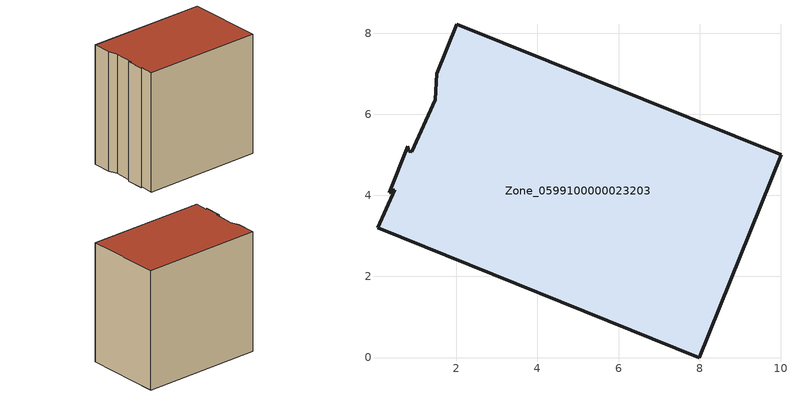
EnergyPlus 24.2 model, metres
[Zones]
Zone_0599100000023203
 floor ground (C_G): 7.99,0 0.05,3.21 0.47,4.15 0.34,4.06 0.8,5.22 0.83,5.1 0.9,5.08 1.48,6.36 1.52,7 2.01,8.22 10.01,5.01 z0
 wall outside (C_F): 7.99,0 10.01,5.01 2.01,8.22 1.52,7 1.48,6.36 0.9,5.08 0.83,5.1 0.8,5.22 0.34,4.06 0.47,4.15 0.05,3.21 7.99,0 z0:8.47
 roof outside (C_R): 0.05,3.21 7.99,0 10.01,5.01 2.01,8.22 1.52,7 1.48,6.36 0.9,5.08 0.83,5.1 0.8,5.22 0.34,4.06 0.47,4.15 z8.47
[BUILDING]
Pand.0599100000023203: North Axis=0; Terrain=City; Loads Convergence Tolerance Value=0.04; Temperature Convergence Tolerance Value=0.4; Solar Distribution=FullExterior; Maximum Number of Warmup Days=25; Minimum Number of Warmup Days=1
[Site:Location]
Rotterdam.The.Hague.AP_ZH_NLD Design_Conditions: Latitude=51.96; Longitude=4.45; Time Zone=1; Elevation=-4.5
[SITE:GROUNDTEMPERATURE:BUILDINGSURFACE]
18, 18, 18, 18, 18, 18, 18, 18, 18, 18, 18, 18
[MATERIAL] Thermal Absorptance=0.9; Solar Absorptance=0.7; Visible Absorptance=0.7
Name | Roughness | Thickness | Conductivity | Density | Specific Heat
G.TI.1975-1991 | MediumSmooth | 0.15 | 0.288461 | 540 | 1210
F.TI.1975-1991 | Rough | 0.3 | 0.230769 | 1920 | 840
R.TI.1975-1991 | MediumRough | 0.2 | 0.153846 | 1500 | 1000
[CONSTRUCTION]
C_G: G.TI.1975-1991
C_F: F.TI.1975-1991
C_R: R.TI.1975-1991
[ZONE]
Zone_0599100000023203: Type=1; Multiplier=1; Ceiling Height=Autocalculate; Volume=Autocalculate; Floor Area=autocalculate; Part of Total Floor Area=Yes
[ZONEINFILTRATION:DESIGNFLOWRATE]
Infil_Zone_0599100000023203: Zone or ZoneList or Space or SpaceList=Zone_0599100000023203; Schedule=AlwaysOn; Design Flow Rate Calculation Method=Flow/Area; Flow Rate per Floor Area=0.003; Constant Term Coefficient=1; Temperature Term Coefficient=0; Velocity Term Coefficient=0; Velocity Squared Term Coefficient=0
[HVACTEMPLATE:ZONE:IDEALLOADSAIRSYSTEM]
Zone_0599100000023203: Maximum Heating Supply Air Temperature=50; Minimum Cooling Supply Air Temperature=13; Maximum Heating Supply Air Humidity Ratio=0.0156; Minimum Cooling Supply Air Humidity Ratio=0.0077; Heating Limit=NoLimit; Cooling Limit=NoLimit; Dehumidification Control Type=ConstantSensibleHeatRatio; Cooling Sensible Heat Ratio=0.7; Dehumidification Setpoint=60; Humidification Control Type=None; Humidification Setpoint=30; Outdoor Air Method=None; Outdoor Air Flow Rate per Person=0.00944; Outdoor Air Flow Rate per Zone Floor Area=0; Outdoor Air Flow Rate per Zone=0; Demand Controlled Ventilation Type=None; Outdoor Air Economizer Type=NoEconomizer; Heat Recovery Type=None; Sensible Heat Recovery Effectiveness=0.7; Latent Heat Recovery Effectiveness=0.65
[ZONECONTROL:THERMOSTAT]
ThermostatControl_Zone_0599100000023203: Zone or ZoneList=Zone_0599100000023203; Control Type Schedule=DualSetpointControlType; Control 1=Thermostat_Zone_0599100000023203; Temperature Difference Between Cutout And Setpoint=0
[THERMOSTATSETPOINT:DUALSETPOINT]
Thermostat_Zone_0599100000023203: Heating Setpoint Temperature Schedule=HeatingSetpoint_Zone_0599100000023203; Cooling Setpoint Temperature Schedule=CoolingSetpoint_Zone_0599100000023203
[SCHEDULE:COMPACT]
HeatingSetpoint_Zone_0599100000023203: Through: 12/31, For: AllDays, Until: 24:00, 21
CoolingSetpoint_Zone_0599100000023203: Through: 12/31, For: AllDays, Until: 24:00, 24
DualSetpointControlType: Through: 12/31, For: AllDays, Until: 24:00, 4
AlwaysOn: Through: 12/31, For: AllDays, Until: 24:00, 1
